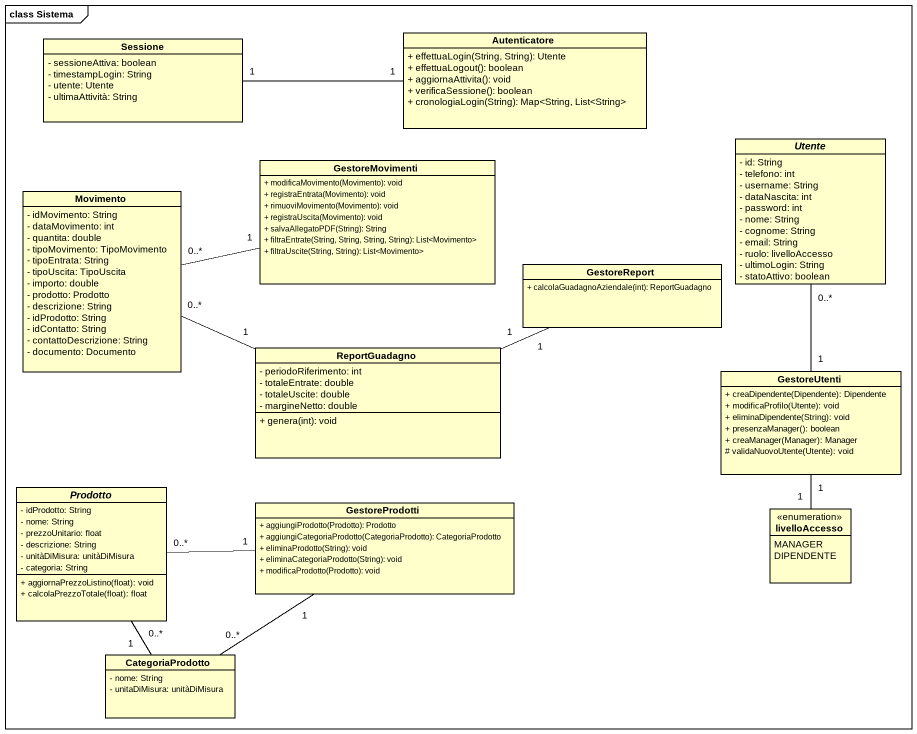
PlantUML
@startuml
mainframe class Sistema
hide circle
hide empty members
skinparam classAttributeIconSize 0
class Autenticatore {
  + effettuaLogin(String, String): Utente
  + effettuaLogout(): boolean
  + aggiornaAttivita(): void
  + verificaSessione(): boolean
  + cronologiaLogin(String): Map<String, List<String>
}
class Sessione {
  - sessioneAttiva: boolean
  - timestampLogin: String
  - utente: Utente
  - ultimaAttività: String
}
abstract class Utente {
  - id: String
  - telefono: int
  - username: String
  - dataNascita: int
  - password: int
  - nome: String
  - cognome: String
  - email: String
  - ruolo: livelloAccesso
  - ultimoLogin: String
  - statoAttivo: boolean
}
class Movimento {
  - idMovimento: String
  - dataMovimento: int
  - quantita: double
  - tipoMovimento: TipoMovimento
  - tipoEntrata: String
  - tipoUscita: TipoUscita
  - importo: double
  - prodotto: Prodotto
  - descrizione: String
  - idProdotto: String
  - idContatto: String
  - contattoDescrizione: String
  - documento: Documento
}
class GestoreMovimenti {
  + modificaMovimento(Movimento): void
  + registraEntrata(Movimento): void
  + rimuoviMovimento(Movimento): void
  + registraUscita(Movimento): void
  + salvaAllegatoPDF(String): String
  + filtraEntrate(String, String, String, String): List<Movimento>
  + filtraUscite(String, String): List<Movimento>
}
class GestoreReport {
  + calcolaGuadagnoAziendale(int): ReportGuadagno
}
class ReportGuadagno {
  - periodoRiferimento: int
  - totaleEntrate: double
  - totaleUscite: double
  - margineNetto: double
  + genera(int): void
}
class GestoreUtenti {
  + creaDipendente(Dipendente): Dipendente
  + modificaProfilo(Utente): void
  + eliminaDipendente(String): void
  + presenzaManager(): boolean
  + creaManager(Manager): Manager
  # validaNuovoUtente(Utente): void
}
abstract class Prodotto {
  - idProdotto: String
  - nome: String
  - prezzoUnitario: float
  - descrizione: String
  - unitàDiMisura: unitàDiMisura
  - categoria: String
  + aggiornaPrezzoListino(float): void
  + calcolaPrezzoTotale(float): float
}
class GestoreProdotti {
  + aggiungiProdotto(Prodotto): Prodotto
  + aggiungiCategoriaProdotto(CategoriaProdotto): CategoriaProdotto
  + eliminaProdotto(String): void
  + eliminaCategoriaProdotto(String): void
  + modificaProdotto(Prodotto): void
}
enum livelloAccesso {
  MANAGER
  DIPENDENTE
}
class CategoriaProdotto {
  - nome: String
  - unitaDiMisura: unitàDiMisura
}
Sessione "1" -right- "1" Autenticatore
Utente "0..*" -- "1" GestoreUtenti
Movimento "0..*" -right- "1" GestoreMovimenti
GestoreReport "1" -left- "1" ReportGuadagno
ReportGuadagno "1" -left- "0..*" Movimento
GestoreUtenti "1" -- "1" livelloAccesso
Prodotto "0..*" -- "1" CategoriaProdotto
GestoreProdotti "1" -left- "0..*" Prodotto
CategoriaProdotto "0..*" -up- "1" GestoreProdotti
@enduml
